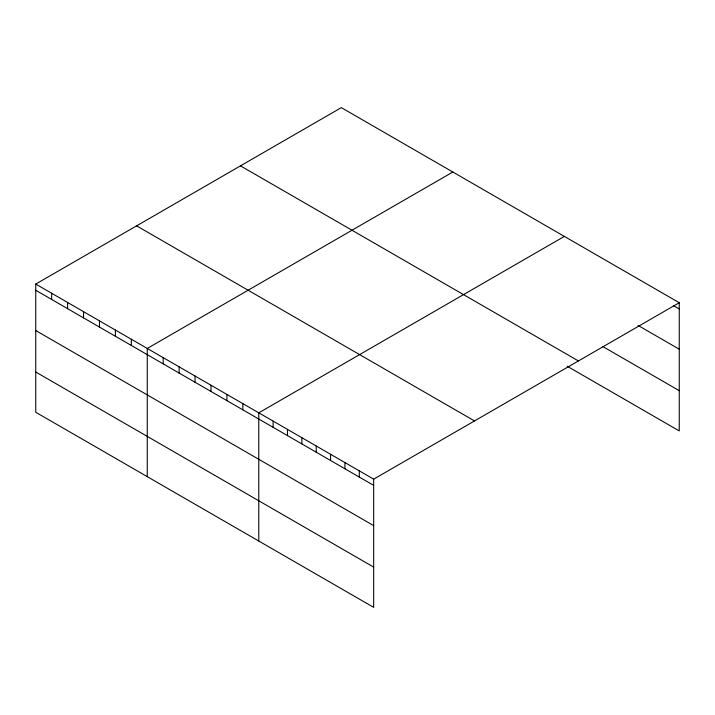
<?xml version="1.0" encoding="UTF-8"?>
<svg xmlns="http://www.w3.org/2000/svg" width="715" height="715" viewBox="0 0 715 715"><rect width="100%" height="100%" fill="white"/><g stroke="black" fill="none" stroke-linecap="round" stroke-linejoin="round"><path stroke-width="1.07" d="M35.75 284.07L373.668 479.157L373.668 607.366L35.75 412.269L35.75 284.07L341.332 107.634L679.25 302.731L679.25 430.931L567.227 366.259M452.845 172.02L147.263 348.446L147.263 476.646M564.358 236.397L258.776 412.832L258.776 541.032M373.668 479.157L679.25 302.731M673.503 305.627L679.25 308.943M638.084 325.432L679.25 349.197M602.656 346.453L679.25 390.676M240.49 165.862L578.408 360.95M136.592 225.842L474.51 420.938M35.75 290.281L373.668 485.369M35.75 330.536L373.668 525.623M35.75 372.015L373.668 567.102M359.305 470.872L359.305 477.075M344.943 462.578L344.943 468.79M330.58 454.284L330.58 460.496M316.218 445.99L316.218 452.202M301.855 437.705L301.855 443.917M287.493 429.411L287.493 435.623M273.139 421.117L273.139 427.329M242.841 403.635L242.841 409.838M226.914 394.43L226.914 400.641M210.979 385.233L210.979 391.445M195.052 376.036L195.052 382.248M179.125 366.84L179.125 373.051M163.19 357.643L163.19 363.855M131.328 339.25L131.328 345.461M115.401 330.053L115.401 336.264M99.474 320.856L99.474 327.068M83.539 311.66L83.539 317.871M67.612 302.463L67.612 308.674M51.677 293.266L51.677 299.478"/></g></svg>
